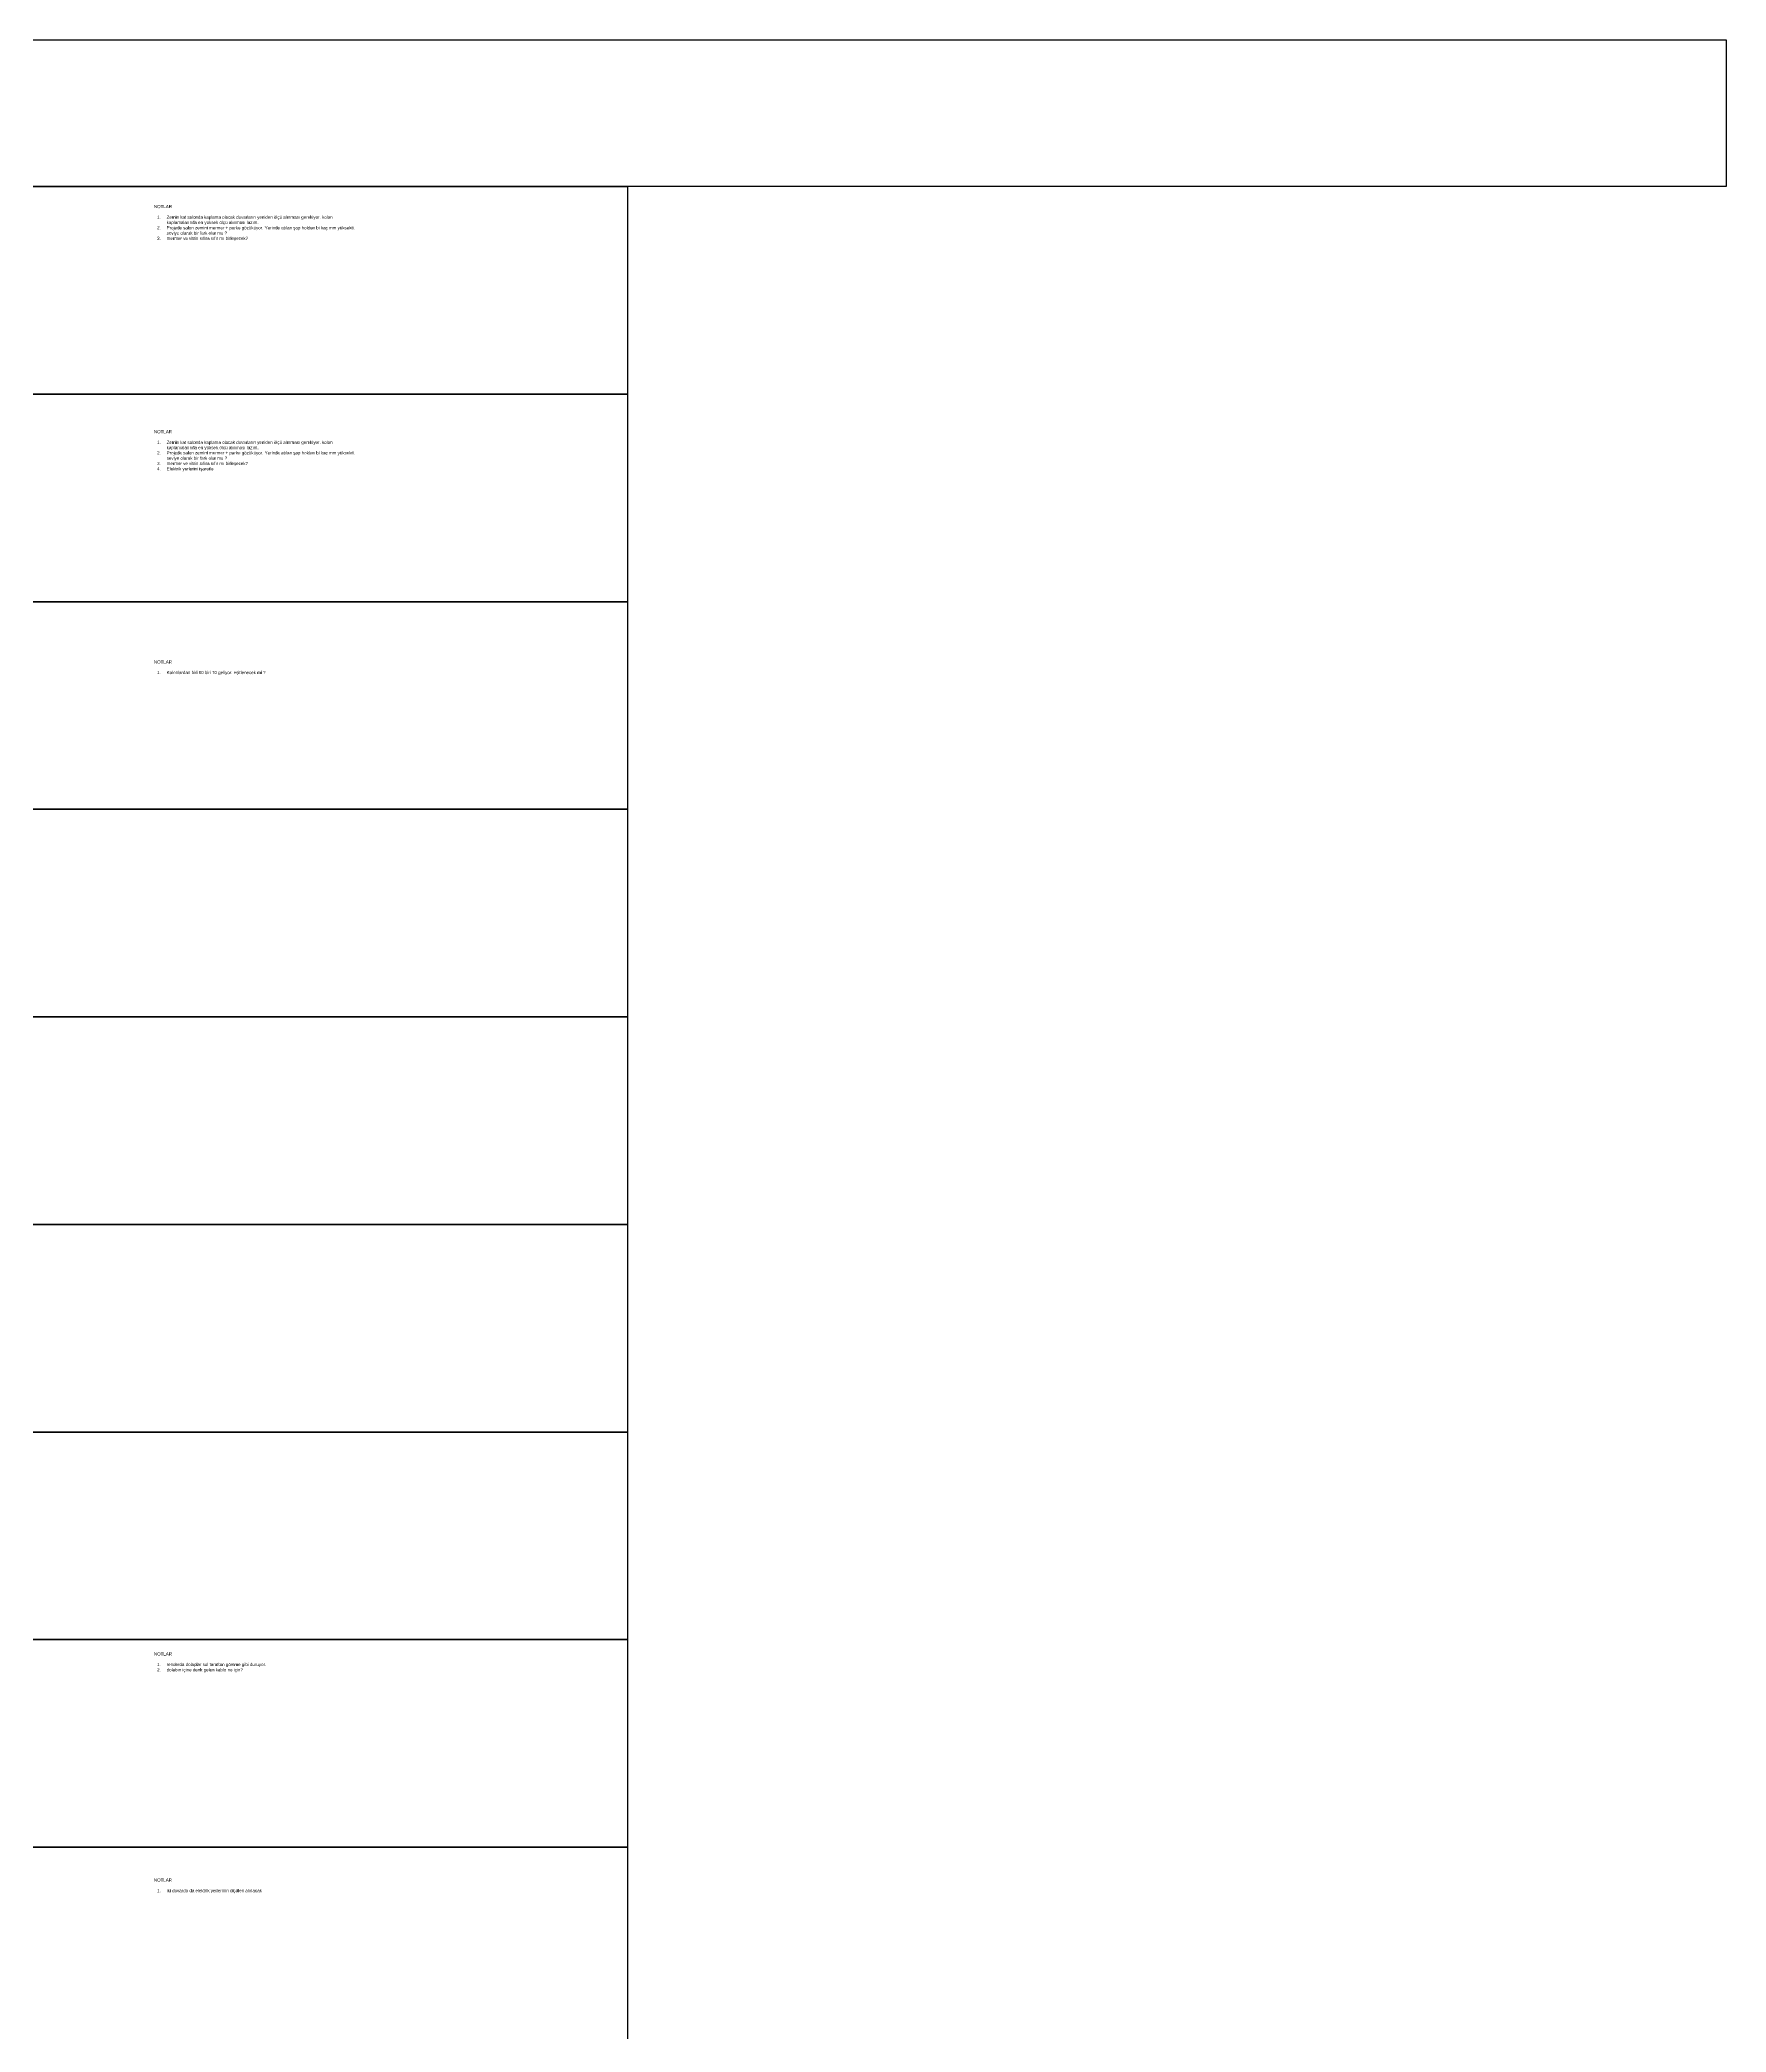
# Model space of a CAD drawing. Header units: millimetres. Extents: x -1860 to 15304, y 307 to 22353.
# Drawn here: x 7338 to 15304, y 11202 to 20613 of the extents above; entities that cross this region are included whole.
import ezdxf

# ---------------------------------------------------------------- set-up
doc = ezdxf.new("R2010")
doc.units = ezdxf.units.MM
doc.styles.get("Standard").update_dxf_attribs({"font": 'arial.ttf'})

msp = doc.modelspace()

# ---------------------------------------------------------------- linework, layer by layer
for points in [[(3092.17375, 20613.1769), (15303.98235, 20613.1769), (15303.98235, 19920.32877), (3092.17375, 19920.32877)], [(3092.17375, 19920.32877), (10114.64183, 19920.32877), (10114.64183, 18939.67923), (3092.17375, 18939.67923)], [(3092.17375, 18939.67923), (10114.64183, 18939.67923), (10114.64183, 17959.02968), (3092.17375, 17959.02968)], [(3092.17375, 17959.02968), (10114.64183, 17959.02968), (10114.64183, 16978.38014), (3092.17375, 16978.38014)], [(3092.17375, 16978.38014), (10114.64183, 16978.38014), (10114.64183, 15997.7306), (3092.17375, 15997.7306)], [(3092.17375, 15997.7306), (10114.64183, 15997.7306), (10114.64183, 15017.08106), (3092.17375, 15017.08106)], [(3092.17375, 15017.08106), (10114.64183, 15017.08106), (10114.64183, 14036.43151), (3092.17375, 14036.43151)], [(3092.17375, 14036.43151), (10114.64183, 14036.43151), (10114.64183, 13055.78197), (3092.17375, 13055.78197)], [(3092.17375, 13055.78197), (10114.64183, 13055.78197), (10114.64183, 12075.13243), (3092.17375, 12075.13243)], [(3092.17375, 12075.13243), (10114.64183, 12075.13243), (10114.64183, 11094.48289), (3092.17375, 11094.48289)]]:
    msp.add_lwpolyline(points, close=True)

# ---------------------------------------------------------------- texts
at = {"color": 1, "char_height": 15, "width": 948.6398738, "attachment_point": 1}
for s, insert in [('NOTLAR \\P\\P\\pxi-3,l4,t4;1.^IZemin kat salonda kaplama olacak duvarların yeniden ölçü alınması gerekiyor. kolon kaplamalarında en yüksek ölçü alınması lazım. \\P2.^IProjede salon zemini mermer + parke gözüküyor. Yerinde atılan şap holden bi kaç mm yüksekti. seviye olarak bir fark olur mu ?\\P3.^Imermer ve vitrin sıfıra sıfır mı birleşecek? ', (7877.4386, 19833.07816)), ('NOTLAR \\P\\P\\pxi-3,l4,t4;1.^IZemin kat salonda kaplama olacak duvarların yeniden ölçü alınması gerekiyor. kolon kaplamalarında en yüksek ölçü alınması lazım. \\P2.^IProjede salon zemini mermer + parke gözüküyor. Yerinde atılan şap holden bi kaç mm yüksekti. seviye olarak bir fark olur mu ?\\P3.^Imermer ve vitrin sıfıra sıfır mı birleşecek? \\P4.^IElektrik yerlerini işaretle', (7877.4386, 18769.51392)), ('NOTLAR \\P\\P\\pxi-3,l4,t4;1.^IKolonlardan biri 60 biri 70 geliyor. eşitlenecek mi ?', (7877.4386, 17681.82994)), ('NOTLAR \\P\\P\\pxi-3,l4,t4;1.^Irenderda dolaplar sol taraftan gömme gibi duruyor. \\P2.^Idolabın içine denk gelen kablo ne için?', (7877.4386, 12995.88335)), ('NOTLAR \\P\\P\\pxi-3,l4,t4;1.^Iiki duvarda da elektrik yerlerinin ölçüleri alınacak', (7877.4386, 11927.70566))]:
    msp.add_mtext(s, dxfattribs=dict(at, insert=insert))

doc.saveas('drawing.dxf')
